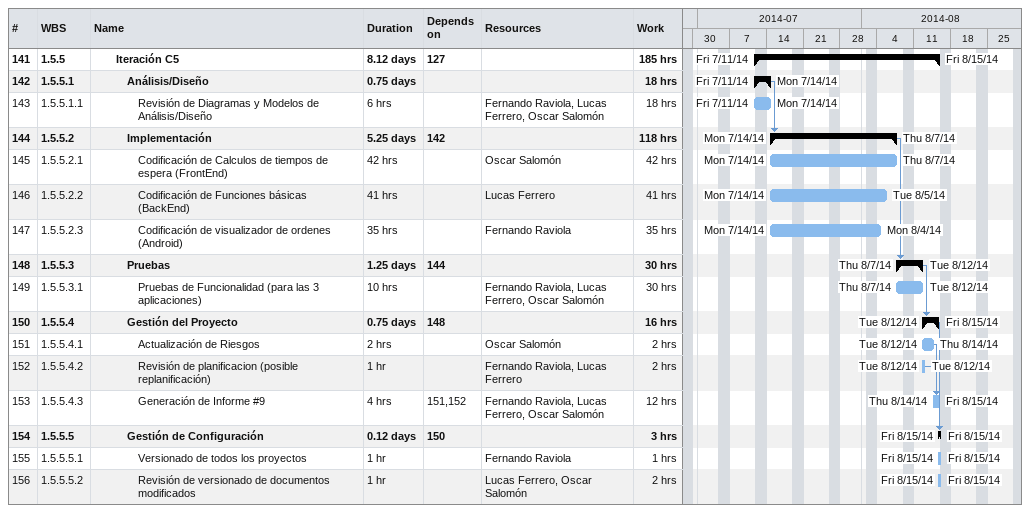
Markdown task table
| ID | WBS | Task | Duration | Start | Finish | Predecessors | Resources | Work (h) |
|---|---|---|---|---|---|---|---|---|
| 141 | 1.5.5 | **Iteración C5** | 8.12d | 2014-07-11 | 2014-08-15 | 127 |  | 185 |
| 142 | 1.5.5.1 | **Análisis/Diseño** | 0.75d | 2014-07-11 | 2014-07-14 |  |  | 18 |
| 143 | 1.5.5.1.1 | Revisión de Diagramas y Modelos de Análisis/Diseño | 6h | 2014-07-11 | 2014-07-14 |  | Fernando Raviola, Lucas Ferrero, Oscar Salomón | 18 |
| 144 | 1.5.5.2 | **Implementación** | 5.25d | 2014-07-14 | 2014-08-07 | 142 |  | 118 |
| 145 | 1.5.5.2.1 | Codificación de Calculos de tiempos de espera (FrontEnd) | 42h | 2014-07-14 | 2014-08-07 |  | Oscar Salomón | 42 |
| 146 | 1.5.5.2.2 | Codificación de Funciones básicas (BackEnd) | 41h | 2014-07-14 | 2014-08-05 |  | Lucas Ferrero | 41 |
| 147 | 1.5.5.2.3 | Codificación de visualizador de ordenes (Android) | 35h | 2014-07-14 | 2014-08-04 |  | Fernando Raviola | 35 |
| 148 | 1.5.5.3 | **Pruebas** | 1.25d | 2014-08-07 | 2014-08-12 | 144 |  | 30 |
| 149 | 1.5.5.3.1 | Pruebas de Funcionalidad (para las 3 aplicaciones) | 10h | 2014-08-07 | 2014-08-12 |  | Fernando Raviola, Lucas Ferrero, Oscar Salomón | 30 |
| 150 | 1.5.5.4 | **Gestión del Proyecto** | 0.75d | 2014-08-12 | 2014-08-15 | 148 |  | 16 |
| 151 | 1.5.5.4.1 | Actualización de Riesgos | 2h | 2014-08-12 | 2014-08-14 |  | Oscar Salomón | 2 |
| 152 | 1.5.5.4.2 | Revisión de planificacion (posible replanificación) | 1h | 2014-08-12 | 2014-08-12 |  | Fernando Raviola, Lucas Ferrero | 2 |
| 153 | 1.5.5.4.3 | Generación de Informe #9 | 4h | 2014-08-14 | 2014-08-15 | 151, 152 | Fernando Raviola, Lucas Ferrero, Oscar Salomón | 12 |
| 154 | 1.5.5.5 | **Gestión de Configuración** | 0.12d | 2014-08-15 | 2014-08-15 | 150 |  | 3 |
| 155 | 1.5.5.5.1 | Versionado de todos los proyectos | 1h | 2014-08-15 | 2014-08-15 |  | Fernando Raviola | 1 |
| 156 | 1.5.5.5.2 | Revisión de versionado de documentos modificados | 1h | 2014-08-15 | 2014-08-15 |  | Lucas Ferrero, Oscar Salomón | 2 |
